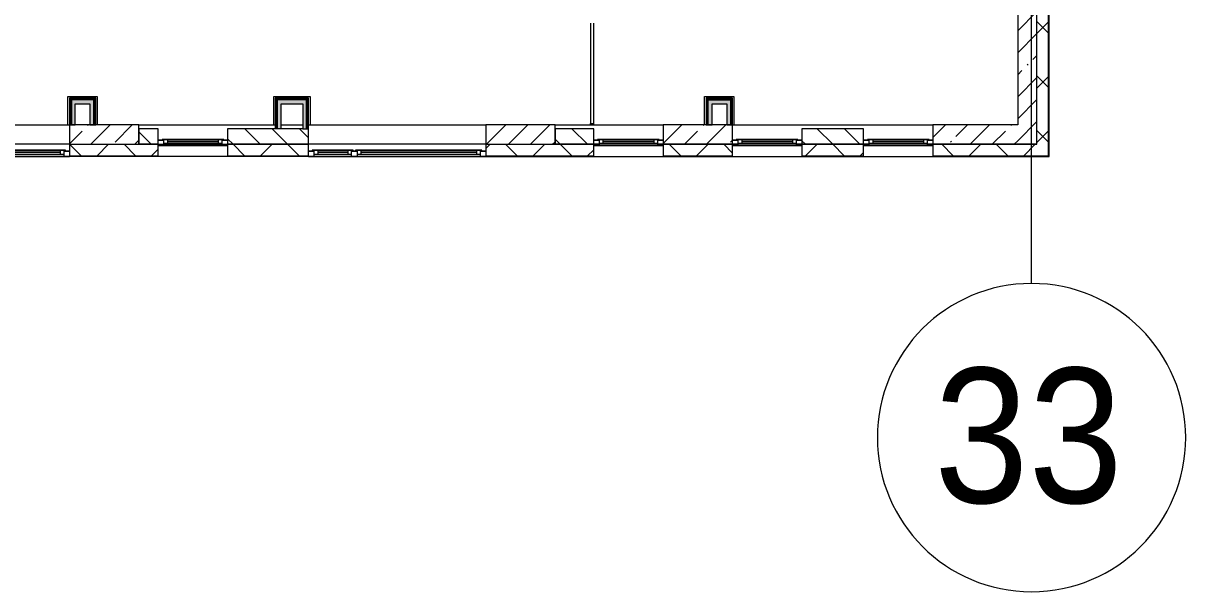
# Model space of a CAD drawing. Header units: millimetres. Extents: x 35157 to 232994, y -8553 to 29000.
# Drawn here: x 217914 to 232994, y -5906 to 1470 of the extents above; entities that cross this region are included whole.
import ezdxf

# ---------------------------------------------------------------- set-up
doc = ezdxf.new("R2010")
doc.units = ezdxf.units.MM
for name, color, linetype, lineweight, true_color in [('A-FLOR-1', 7, 'Continuous', 5, 0xaaaaaa), ('I-WALL-21', 7, 'Continuous', 5, 0xe7e7e7), ('I-WALL-22', 7, 'Continuous', 9, 0xe7e7e7)]:
    doc.layers.add(name, color=color, linetype=linetype, lineweight=lineweight, true_color=true_color)
for name, color, linetype, lineweight in [('A-GLAZ-2', 7, 'Continuous', 5), ('A-WALL', 7, 'Continuous', 9), ('A-WALL-9', 7, 'Continuous', 5), ('I-WALL-23', 7, 'Continuous', 5), ('S-COLS-1', 7, 'Continuous', 5), ('Оси', 7, 'Continuous', 9), ('Оси-1', 7, 'Continuous', 20)]:
    doc.layers.add(name, color=color, linetype=linetype, lineweight=lineweight)
doc.styles.add('Arial_1', font='arial.ttf', dxfattribs={"width": 0.9, "height": 1750})
pattern_1 = [(45, (105984, 0), (-353.5534, 353.5534), []), (135, (105984, 0), (-353.5534, -353.5534), [])]
pattern_2 = [(45, (105984, 0), (-285.1231, 285.1231), []), (45, (106269.13, 0), (-285.1231, 285.1231), [504.031, -100.806, 16.764, -84.042])]
pattern_3 = [(45, (105984, 0), (-530.33, 530.33), []), (135, (105984, 0), (-530.33, -530.33), [])]

# ---------------------------------------------------------------- blocks, each defined once
blk = doc.blocks.new('120_Окно_СКБ_1Ст - 120_Окно_СКБ_1Ст 900х2500_h_ с форточкой-22876038-2_4_2_птичка')
at = {"layer": 'A-GLAZ-2'}
for p, q in [((-450, -127), (-450, -57)), ((-450, -57), (-380, -57)), ((450, -57), (-450, -57)), ((-380, -127), (-450, -127)), ((-450, -127), (-400, -127)), ((-380, -127), (-400, -127)), ((-400, -127), (-400, -137)), ((-400, -137), (400, -137)), ((400, -137), (-400, -137)), ((-380, -57), (-380, -127)), ((380, -87), (-380, -87)), ((-380, -87), (-380, -127)), ((-330, -137), (-330, -87)), ((-330, -107), (330, -107)), ((330, -117), (-330, -117)), ((330, -137), (330, -87)), ((380, -127), (380, -57)), ((380, -57), (450, -57)), ((380, -127), (380, -87)), ((450, -127), (380, -127)), ((400, -127), (380, -127)), ((400, -127), (450, -127)), ((400, -137), (400, -127)), ((450, -57), (450, -127))]:
    blk.add_line(p, q, dxfattribs=at)
blk = doc.blocks.new('120_Окно_СКБ_2Ст_Фрамуга сверху - 120_Окно_СКБ_2Ст_2300х2500_h_ ДОО-22877051-2_4_2_птичка')
at = {"layer": 'A-GLAZ-2'}
for p, q in [((-1150, 13), (-1150, 83)), ((-1150, 83), (-1080, 83)), ((1150, 83), (-1150, 83)), ((-1080, 13), (-1150, 13)), ((-1150, 13), (-1100, 13)), ((-1080, 13), (-1100, 13)), ((-1100, 13), (-1100, 3)), ((-1100, 3), (540, 3)), ((540, 3), (-1100, 3)), ((-1080, 83), (-1080, 13)), ((-1080, 83), (1080, 83)), ((520, 53), (-1080, 53)), ((-1080, 53), (-1080, 13)), ((-1030, 3), (-1030, 53)), ((-1030, 33), (470, 33)), ((470, 23), (-1030, 23)), ((470, 3), (470, 53)), ((520, 13), (520, 83)), ((520, 83), (590, 83)), ((520, 13), (520, 53)), ((590, 13), (520, 13)), ((540, 13), (520, 13)), ((540, 13), (570, 13)), ((540, 13), (570, 13)), ((540, 3), (540, 13)), ((590, 13), (570, 13)), ((570, 13), (570, 3)), ((570, 3), (1100, 3)), ((1100, 3), (570, 3)), ((590, 83), (590, 13)), ((1080, 53), (590, 53)), ((590, 53), (590, 13)), ((640, 3), (640, 53)), ((640, 33), (1030, 33)), ((1030, 23), (640, 23)), ((1030, 3), (1030, 53)), ((1080, 13), (1080, 83)), ((1080, 83), (1150, 83)), ((1080, 13), (1080, 53)), ((1150, 13), (1080, 13)), ((1100, 13), (1080, 13)), ((1100, 13), (1150, 13)), ((1100, 3), (1100, 13)), ((1150, 83), (1150, 13))]:
    blk.add_line(p, q, dxfattribs=at)
blk = doc.blocks.new('120_Окно_СКБ_1Ст - 120_Окно_СКБ_1Ст 900х2500_h_ с форточкой-22876796-2_4_2_птичка')
at = {"layer": 'A-GLAZ-2'}
for p, q in [((-450, -127), (-450, -57)), ((-450, -57), (-380, -57)), ((450, -57), (-450, -57)), ((-380, -127), (-450, -127)), ((-450, -127), (-400, -127)), ((-380, -127), (-400, -127)), ((-400, -127), (-400, -137)), ((-400, -137), (400, -137)), ((400, -137), (-400, -137)), ((-380, -57), (-380, -127)), ((380, -87), (-380, -87)), ((-380, -87), (-380, -127)), ((-330, -137), (-330, -87)), ((-330, -107), (330, -107)), ((330, -117), (-330, -117)), ((330, -137), (330, -87)), ((380, -127), (380, -57)), ((380, -57), (450, -57)), ((380, -127), (380, -87)), ((450, -127), (380, -127)), ((400, -127), (380, -127)), ((400, -127), (450, -127)), ((400, -137), (400, -127)), ((450, -57), (450, -127))]:
    blk.add_line(p, q, dxfattribs=at)
blk = doc.blocks.new('Ось сетки - D8-29747960-2_4_2_птичка')
at = {"layer": 'Оси-1'}
for start, end in [(360, 180), (180, 360)]:
    blk.add_arc((0, 0), 4, start, end, dxfattribs=at)

msp = doc.modelspace()

# ---------------------------------------------------------------- hatches: boundary and pattern name
at = {"layer": 'A-WALL-9'}
h = msp.add_hatch(dxfattribs=at)
h.set_pattern_fill('FP_89', color=256, style=0, pattern_type=2)
h.set_pattern_definition(pattern_1)
h.paths.add_polyline_path([(231064, -250), (231214, -250), (231214, 7700), (231064, 7700), (231064, -100)])
h.paths.add_polyline_path([(231214, 10000), (231214, 11920), (231064, 11920), (231064, 10000)])
h.paths.add_polyline_path([(231214, 13120), (231214, 21400), (231064, 21400), (231064, 13120)])
h = msp.add_hatch(dxfattribs=at)
h.set_pattern_fill('FP_99', color=256, style=0, pattern_type=2)
h.set_pattern_definition([(135, (105984, 0), (-176.7767, -176.7767), [])])
h.paths.add_polyline_path([(228014, -100), (228814, -100), (228814, 100), (228014, 100)])
h.paths.add_polyline_path([(216143.2, -100), (216214, -100), (216214, 100), (214914, 100), (214914, -100), (215679.4, -100)])
h.paths.add_polyline_path([(224954.6, -100), (225314, -100), (225314, 100), (224814, 100), (224814, -100)])
h.paths.add_polyline_path([(219664, -100), (219664, 100), (219414, 100), (219414, -100)])
h.paths.add_polyline_path([(220564, -100), (221614, -100), (221614, 100), (220564, 100)])
h.paths.add_polyline_path([(200764, -100), (200764, 100), (200514, 100), (200514, -100)])
h.paths.add_polyline_path([(201766.6, -100), (205014, -100), (205012.9, 100), (201664, 100), (201664, -100)])
h.paths.add_polyline_path([(208614, -100), (208864, -100), (208864, 100), (208614, 100)])
h.paths.add_polyline_path([(210578.1, -100), (210814, -100), (210814, 100), (209764, 100), (209764, -100)])
h.paths.add_polyline_path([(206814, -100), (207714, -100), (207714, 100), (206814, 100)])
h.paths.add_polyline_path([(198520.3, -100), (198714, -100), (198714, 100), (197914, 100), (197914, -100), (198079.8, -100)])
h = msp.add_hatch(dxfattribs=at)
h.set_pattern_fill('FP_89', color=256, style=0, pattern_type=2)
h.set_pattern_definition(pattern_1)
h.paths.add_polyline_path([(228200.9, -250), (228814, -250), (228814, -100), (228014, -100), (228014, -250)])
h.paths.add_polyline_path([(226345.9, -250), (227114, -250), (227114, -100), (226214, -100), (226214, -250)])
h.paths.add_polyline_path([(230983.5, -250), (231064, -250), (231064, -100), (229714, -100), (229714, -250), (230056, -250)])
h.paths.add_polyline_path([(218514, -250), (219664, -250), (219664, -100), (218514, -100)])
h.paths.add_polyline_path([(213360.6, -250), (214014, -250), (214014, -100), (213114, -100), (213114, -250)])
h.paths.add_polyline_path([(214914, -250), (216214, -250), (216214, -100), (214914, -100)])
h.paths.add_polyline_path([(220564, -250), (221614, -250), (221614, -100), (220564, -100)])
h.paths.add_polyline_path([(225314, -250), (225314, -100), (223914, -100), (223914, -250), (224954.6, -250)])
h.paths.add_polyline_path([(207795.5, -250), (208864, -250), (208864, -100), (206814, -100), (206814, -250), (207714, -250)])
h.paths.add_polyline_path([(209764, -250), (210814, -250), (210814, -100), (209764, -100)])
h.paths.add_polyline_path([(205014, -250), (205914, -250), (205914, -100), (201664, -100), (201664, -250), (205012.9, -250)])
h.paths.add_polyline_path([(199614, -250), (200764, -250), (200764, -100), (199614, -100)])
h.paths.add_polyline_path([(195194, -250), (197014, -250), (197014, -100), (195194, -100)])
h.paths.add_polyline_path([(198056.5, -250), (198714, -250), (198714, -100), (197914, -100), (197914, -250)])
at = {"layer": 'I-WALL-21'}
for points in [[(218539, 150), (218589, 150), (218589, 475), (218539, 475), (218539, 230.5)], [(218779, 425), (218829, 425), (218829, 475), (218589, 475), (218589, 425)], [(221209, 100), (221259, 100), (221259, 475), (221209, 475), (221209, 230.5)], [(221539, 425), (221589, 425), (221589, 475), (221259, 475), (221259, 425)], [(218829, 150), (218829, 425), (218779, 425), (218779, 150)], [(221589, 100), (221589, 425), (221539, 425), (221539, 100)]]:
    msp.add_hatch(color=256, dxfattribs=at).paths.add_polyline_path(points)
at = {"layer": 'I-WALL-22'}
for points in [[(227039, 425), (227039, 475), (226799, 475), (226799, 425), (226849, 425)], [(227039, 150), (227089, 150), (227089, 475), (227039, 475), (227039, 230.5)], [(226849, 150), (226849, 425), (226799, 425), (226799, 150), (226809.7, 150)]]:
    msp.add_hatch(color=256, dxfattribs=at).paths.add_polyline_path(points)
at = {"layer": 'I-WALL-23'}
h = msp.add_hatch(dxfattribs=at)
h.set_pattern_fill('FP_97', color=256, style=0, pattern_type=2)
h.set_pattern_definition(pattern_2)
h.paths.add_polyline_path([(230814, -100), (231064, -100), (231064, 7700), (230814, 7700), (230814, 150)])
h = msp.add_hatch(dxfattribs=at)
h.set_pattern_fill('FP_188', color=256, style=0, pattern_type=2)
h.set_pattern_definition(pattern_3)
h.paths.add_polyline_path([(218841.5, 150), (218841.5, 475), (218829, 475), (218829, 150)])
h = msp.add_hatch(dxfattribs=at)
h.set_pattern_fill('FP_188', color=256, style=0, pattern_type=2)
h.set_pattern_definition(pattern_3)
h.paths.add_polyline_path([(218841.5, 150), (218854, 150), (218854, 487.5), (218841.5, 487.5), (218841.5, 230.5)])
h = msp.add_hatch(dxfattribs=at)
h.set_pattern_fill('FP_188', color=256, style=0, pattern_type=2)
h.set_pattern_definition(pattern_3)
h.paths.add_polyline_path([(221184, 100), (221196.5, 100), (221196.5, 500), (221184, 500), (221184, 230.5)])
h = msp.add_hatch(dxfattribs=at)
h.set_pattern_fill('FP_188', color=256, style=0, pattern_type=2)
h.set_pattern_definition(pattern_3)
h.paths.add_polyline_path([(221196.5, 100), (221209, 100), (221209, 487.5), (221196.5, 487.5), (221196.5, 230.5)])
h = msp.add_hatch(dxfattribs=at)
h.set_pattern_fill('FP_188', color=256, style=0, pattern_type=2)
h.set_pattern_definition(pattern_3)
h.paths.add_polyline_path([(227089, 150), (227101.5, 150), (227101.5, 487.5), (227089, 487.5), (227089, 230.5)])
h = msp.add_hatch(dxfattribs=at)
h.set_pattern_fill('FP_188', color=256, style=0, pattern_type=2)
h.set_pattern_definition(pattern_3)
h.paths.add_polyline_path([(227101.5, 150), (227114, 150), (227114, 500), (227101.5, 500), (227101.5, 230.5)])
h = msp.add_hatch(dxfattribs=at)
h.set_pattern_fill('FP_97', color=256, style=0, pattern_type=2)
h.set_pattern_definition(pattern_2)
h.paths.add_polyline_path([(230814, -100), (230814, 150), (229714, 150), (229714, -100), (230056, -100)])
at = {"layer": 'S-COLS-1'}
h = msp.add_hatch(dxfattribs=at)
h.set_pattern_fill('FP_97', color=256, style=0, pattern_type=2)
h.set_pattern_definition(pattern_2)
h.paths.add_polyline_path([(219414, -100), (219414, 150), (218514, 150), (218514, -100), (218925.7, -100)])
h = msp.add_hatch(dxfattribs=at)
h.set_pattern_fill('FP_97', color=256, style=0, pattern_type=2)
h.set_pattern_definition(pattern_2)
h.paths.add_polyline_path([(224814, -100), (224814, 150), (223914, 150), (223914, -100), (224490.9, -100)])
h = msp.add_hatch(dxfattribs=at)
h.set_pattern_fill('FP_97', color=256, style=0, pattern_type=2)
h.set_pattern_definition(pattern_2)
h.paths.add_polyline_path([(226214, -100), (227114, -100), (227114, 150), (226214, 150)])

# ---------------------------------------------------------------- linework, layer by layer
at = {"layer": 'A-FLOR-1'}
for p, q in [((218493, 150), (218493, 521)), ((218493, 521), (218873, 521)), ((218873, 521), (218873, 150)), ((221164, 150), (221164, 520)), ((221164, 520), (221635, 520)), ((221635, 520), (221635, 150)), ((226753, 150), (226753, 521)), ((226753, 521), (227133, 521)), ((227133, 521), (227133, 150)), ((225274, 150), (225274, 170)), ((225313, 170), (225313, 150))]:
    msp.add_line(p, q, dxfattribs=at)
at = {"layer": 'A-WALL'}
for p, q in [((231214, -250), (231214, 7700)), ((231217, -253), (231217, 7700)), ((218526.5, 487.5), (218526.5, 150)), ((218841.5, 487.5), (218526.5, 487.5)), ((218539, 475), (218539, 150)), ((218829, 475), (218539, 475)), ((218829, 150), (218829, 475)), ((218841.5, 150), (218841.5, 487.5)), ((221196.5, 487.5), (221196.5, 100)), ((221601.5, 487.5), (221196.5, 487.5)), ((221209, 475), (221209, 100)), ((221589, 475), (221209, 475)), ((221589, 100), (221589, 475)), ((221601.5, 100), (221601.5, 487.5)), ((226786.5, 487.5), (227101.5, 487.5)), ((226786.5, 150), (226786.5, 487.5)), ((226799, 475), (227089, 475)), ((226799, 150), (226799, 475)), ((227089, 475), (227089, 150)), ((227101.5, 487.5), (227101.5, 150)), ((219414, -100), (219664, -100)), ((219664, -100), (219414, -100)), ((220564, -100), (221614, -100)), ((221614, -100), (220564, -100)), ((224814, -100), (225314, -100)), ((225314, -100), (224814, -100)), ((228014, -100), (228814, -100)), ((228814, -100), (228014, -100)), ((218514, -250), (219664, -250)), ((218514, -253), (219664, -253)), ((220564, -250), (221614, -250)), ((220564, -253), (221614, -253)), ((223914, -250), (225314, -250)), ((223914, -253), (225314, -253)), ((226214, -250), (227114, -250)), ((226214, -253), (227114, -253)), ((228014, -250), (228814, -250)), ((228014, -253), (228814, -253)), ((229714, -250), (231214, -250)), ((229714, -253), (231217, -253))]:
    msp.add_line(p, q, dxfattribs=at)
at = {"layer": 'A-WALL-9'}
for p, q in [((231222, -258), (231222, 21558)), ((219664, 100), (219414, 100)), ((219414, 100), (219414, -100)), ((219664, -258), (219664, 100)), ((221539, 100), (220564, 100)), ((220564, 100), (220564, -258)), ((221614, -258), (221614, 100)), ((225314, 100), (224814, 100)), ((224814, 100), (224814, -100)), ((225314, -258), (225314, 100)), ((228814, 100), (228014, 100)), ((228014, 100), (228014, -258)), ((228814, -258), (228814, 100)), ((218514, -100), (218514, -258)), ((218514, -100), (219414, -100)), ((219664, -100), (220564, -100)), ((223914, -100), (223914, -258)), ((223914, -100), (224814, -100)), ((227114, -100), (226214, -100)), ((226214, -100), (226214, -258)), ((227114, -258), (227114, -100)), ((231064, -100), (229714, -100)), ((229714, -100), (229714, -258)), ((223914, -258), (213114, -258)), ((223914, -258), (231222, -258))]:
    msp.add_line(p, q, dxfattribs=at)
at = {"layer": 'I-WALL-23'}
for p, q in [((230814, 10000), (230814, 150)), ((231064, -100), (231064, 10000)), ((225274, 1470), (225274, 170)), ((225314, 170), (225314, 1470)), ((218514, 500), (218514, 150)), ((218854, 500), (218514, 500)), ((218854, 150), (218854, 500)), ((221184, 500), (221184, 100)), ((221614, 500), (221184, 500)), ((221614, 100), (221614, 500)), ((227114, 500), (226774, 500)), ((226774, 500), (226774, 150)), ((227114, 150), (227114, 500)), ((218589, 150), (218589, 425)), ((218589, 425), (218779, 425)), ((218779, 425), (218779, 150)), ((221259, 100), (221259, 425)), ((221259, 425), (221539, 425)), ((221539, 425), (221539, 100)), ((226849, 425), (227039, 425)), ((226849, 150), (226849, 425)), ((227039, 425), (227039, 150)), ((225274, 170), (225314, 170)), ((215734, 150), (218514, 150)), ((218514, 150), (218589, 150)), ((218779, 150), (218854, 150)), ((219414, 150), (221184, 150)), ((221259, 150), (221539, 150)), ((221539, 100), (221614, 100)), ((221614, 150), (223914, 150)), ((224814, 150), (226214, 150)), ((226774, 150), (226849, 150)), ((227039, 150), (227114, 150)), ((227114, 150), (229714, 150)), ((230814, 150), (229714, 150)), ((229714, 150), (229714, -100)), ((218514, -100), (216214, -100)), ((223914, -100), (221614, -100)), ((226214, -100), (225314, -100)), ((228014, -100), (227114, -100)), ((229714, -100), (228814, -100)), ((229714, -100), (231064, -100))]:
    msp.add_line(p, q, dxfattribs=at)
at = {"layer": 'S-COLS-1'}
for p, q in [((219414, 150), (218514, 150)), ((218514, 150), (218514, -100)), ((219414, 100), (219414, 150)), ((219414, -100), (219414, 100)), ((224814, 150), (223914, 150)), ((223914, 150), (223914, -100)), ((224814, 100), (224814, 150)), ((224814, -100), (224814, 100)), ((227114, 150), (226214, 150)), ((226214, 150), (226214, -100)), ((227114, -100), (227114, 150)), ((218514, -100), (219414, -100)), ((223914, -100), (224814, -100)), ((226214, -100), (227114, -100))]:
    msp.add_line(p, q, dxfattribs=at)
at = {"layer": 'Оси'}
msp.add_line((230994, -1906.3), (230994, 9979), dxfattribs=at)

# ---------------------------------------------------------------- block references
at = {"layer": 'A-GLAZ-2', "rotation": 180}
for name, p in [('120_Окно_СКБ_1Ст - 120_Окно_СКБ_1Ст 900х2500_h_ с форточкой-22876796-2_4_2_птичка', (220114, -175)), ('120_Окно_СКБ_1Ст - 120_Окно_СКБ_1Ст 900х2500_h_ с форточкой-22876038-2_4_2_птичка', (225764, -175)), ('120_Окно_СКБ_1Ст - 120_Окно_СКБ_1Ст 900х2500_h_ с форточкой-22876038-2_4_2_птичка', (227564, -175)), ('120_Окно_СКБ_1Ст - 120_Окно_СКБ_1Ст 900х2500_h_ с форточкой-22876038-2_4_2_птичка', (229264, -175)), ('120_Окно_СКБ_2Ст_Фрамуга сверху - 120_Окно_СКБ_2Ст_2300х2500_h_ ДОО-22877051-2_4_2_птичка', (217364, -175)), ('120_Окно_СКБ_2Ст_Фрамуга сверху - 120_Окно_СКБ_2Ст_2300х2500_h_ ДОО-22877051-2_4_2_птичка', (222764, -175))]:
    msp.add_blockref(name, p, dxfattribs=at)
at = {"layer": 'Оси-1', "xscale": 499.9999999999995, "yscale": 499.9999999999995, "zscale": 499.9999999999995}
msp.add_blockref('Ось сетки - D8-29747960-2_4_2_птичка', (230994, -3906.3), dxfattribs=at)

# ---------------------------------------------------------------- texts
at = {"layer": 'Оси', "insert": (229730.9, -3003), "char_height": 1750, "width": 3030.379, "attachment_point": 1, "style": 'Arial_1'}
msp.add_mtext('33', dxfattribs=at)

doc.saveas('drawing.dxf')
